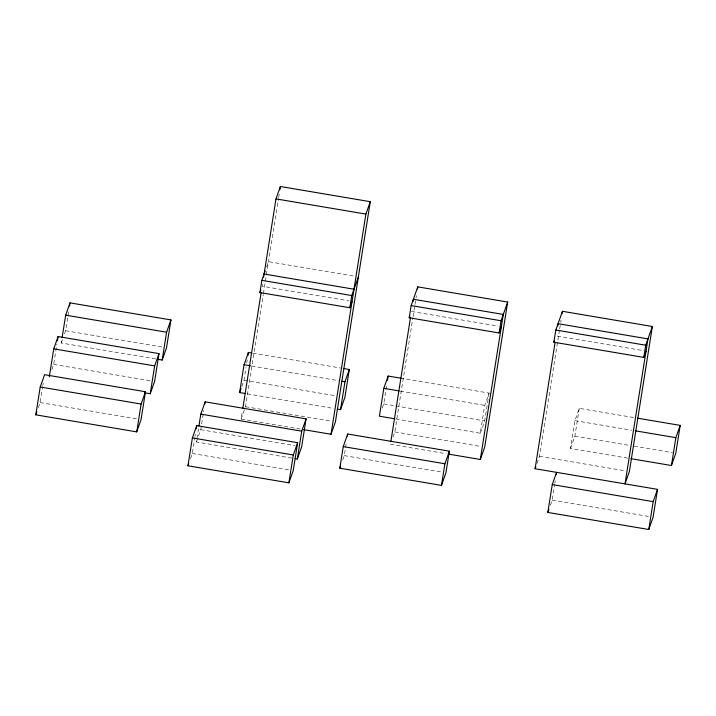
<?xml version="1.0" encoding="UTF-8"?>
<svg xmlns="http://www.w3.org/2000/svg" width="716" height="716" viewBox="0 0 716 716"><rect width="100%" height="100%" fill="white"/><g stroke="black" fill="none" stroke-linecap="round" stroke-linejoin="round"><path stroke-width="0.54" stroke-dasharray="3.58 2.69" d="M38.342 407.673L40.159 402.553L42.7 386.488M42.87 385.414L43.211 383.275M51.865 369.528L53.673 364.408L56.895 344.056M155.596 358.94L61.263 343.009L61.943 338.722M64.529 333.79L65.621 330.72L69.013 309.303M190.501 458.616L192.318 453.497L194.859 437.431M195.029 436.366L195.37 434.218M291.842 458.088L196.408 441.969L198.609 428.043M196.408 441.969L200.757 429.681L203.818 410.402M241.802 386.434L243.986 380.294L246.018 367.433M246.698 363.155L247.208 359.942M300.326 429.081L241.122 419.084L242.509 410.286M262.486 284.198L262.163 286.23L348.773 300.863M241.122 419.084L245.507 406.697L263.264 294.616M263.434 293.515L266.218 275.929M266.397 274.837L278.461 198.663M278.631 197.562L279.33 193.141M342.794 459.815L344.28 455.618L346.499 441.575M382.299 407.995L383.749 403.905L386.971 383.552M392.977 437.073L394.802 431.918L412.899 317.635M413.078 316.535L414.815 305.544M414.994 304.452L415.862 298.957M416.032 297.856L416.381 295.654M395.85 418.967L480.311 433.234L484.723 405.381L489.082 393.102L401.327 378.272M480.311 433.234L484.669 420.945L489.082 393.102M536.919 463.583L539.479 456.352L559.5 329.986M559.67 328.886L560.538 323.39M560.717 322.298L561.067 320.097M550.38 505.272L552.197 500.153L554.739 484.088M554.909 483.014L555.249 480.875M627.556 458.106L570.518 448.467L574.93 420.623L579.28 408.335L634.125 417.598M570.518 448.467L574.867 436.187L579.28 408.335M61.263 343.009L62.713 338.91M266.656 266.808L268.482 261.644L353.999 276.09M411.458 311.451L498.067 326.075M557.227 336.072L643.845 350.706M252.784 353.185L340.539 368.006M65.621 330.72L163.248 347.215M251.719 366.019L338.373 380.661M400.262 391.115L484.723 405.381M574.93 420.623L631.968 430.253M243.986 380.294L336.126 395.858M383.749 403.905L394.722 405.757M395.814 405.936L484.669 420.945M574.867 436.187L629.722 445.45M634.107 446.193L672.494 452.682M247.306 393.872L333.969 408.514M53.673 364.408L151.3 380.903M245.507 406.697L332.126 421.33M394.802 431.918L480.32 446.363M539.479 456.352L626.097 470.985M390.408 444.296L446.328 453.747M40.159 402.553L136.684 418.86M200.757 429.681L295.099 445.62M344.28 455.618L442.658 472.238M552.197 500.153L649.824 516.648M192.318 453.497L288.843 469.803"/><path stroke-width="1.07" d="M35.8 414.832L40.212 386.989L44.562 374.701L145.482 391.75L141.07 419.603L136.72 431.882L35.8 414.832L36.892 411.763M49.323 376.688L53.736 348.844L58.086 336.556L159.006 353.606L154.593 381.458L150.244 393.737L144.757 392.815M57.405 340.843L58.086 336.556M62.113 337.648L65.675 315.156L70.025 302.877L170.945 319.918L166.533 347.77L162.183 360.05L157.797 359.316M69.515 306.09L70.025 302.877M136.72 431.882L141.133 404.03L145.482 391.75M150.244 393.737L154.647 365.894L159.006 353.606M162.183 360.05L166.595 332.206L170.945 319.918M187.959 465.785L192.371 437.932L196.73 425.653L297.65 442.703L293.238 470.546L288.879 482.835L187.959 465.785L188.693 463.735M196.22 428.866L196.73 425.653M198.95 425.895L200.82 414.116L205.17 401.837L306.09 418.878L301.678 446.73L297.328 459.01L295.126 458.643M204.83 403.976L205.17 401.837M245.114 393.505L239.627 392.574L244.04 364.721L248.398 352.442L251.683 352.997M247.888 355.655L248.398 352.442M352.066 301.418L349.82 307.746L259.917 292.558L261.85 280.359L265.189 270.934M242.858 408.093L261.134 292.71M263.569 277.334L275.991 198.896L280.386 186.509L370.288 201.697L335.41 421.885L331.025 434.272L303.611 429.636M279.858 189.829L280.386 186.509M288.879 482.835L293.291 454.982L297.65 442.703M297.328 459.01L301.731 431.166L306.09 418.878M349.82 307.746L351.753 295.547L358.385 276.832M331.025 434.272L365.894 214.084L370.288 201.697M337.254 409.069L340.548 409.624L344.96 381.771L349.31 369.492L343.832 368.561M349.31 369.492L344.906 397.335L340.548 409.624M339.814 468.21L343.241 446.596L347.699 434.012L449.362 451.178L445.943 472.793L441.477 485.385L339.814 468.21L340.556 466.116M347.358 436.169L347.699 434.012M401.327 378.272L388.161 376.052L383.812 388.332L379.399 416.184L394.758 418.779M387.481 380.339L388.161 376.052M501.361 326.639L499.115 332.967L409.212 317.779L411.145 305.58L417.777 286.865L507.68 302.054L484.705 447.097L480.32 459.484L448.52 454.114M390.936 441.002L410.429 317.931M413.034 301.454L413.383 299.252L503.285 314.44L480.32 459.484M417.428 289.067L417.777 286.865M441.477 485.385L444.905 463.771L449.362 451.178M499.115 332.967L501.048 320.768L507.68 302.054M646.038 351.073L643.791 357.4L553.889 342.221L555.822 330.022L562.454 311.308L652.357 326.496L629.382 471.54L624.996 483.927L647.971 338.883L558.068 323.695L557.719 325.887M556.269 474.448L556.609 472.309L552.251 484.589L547.838 512.441L648.759 529.491L653.108 517.203L657.521 489.35L535.094 468.738L555.106 342.373M562.105 313.501L562.454 311.308M643.791 357.4L645.725 345.21L652.357 326.496M648.759 529.491L653.171 501.639L657.521 489.35M630.85 458.661L671.438 465.516L675.841 437.664L680.2 425.385L637.419 418.162M680.2 425.385L675.788 453.237L671.438 465.516M259.917 292.558L260.875 289.846M239.627 392.574L241.077 388.484M409.212 317.779L409.847 315.971M553.889 342.221L554.533 340.404M535.094 468.738L535.828 466.68M547.838 512.441L548.93 509.371M275.991 198.896L365.894 214.084M264.088 274.031L353.999 289.219M261.85 280.359L351.753 295.547M411.145 305.58L501.048 320.768M555.822 330.022L645.725 345.21M65.675 315.156L166.595 332.206M244.04 364.721L250.618 365.84M341.666 381.216L344.96 381.771M383.812 388.332L399.161 390.927M635.262 430.808L675.841 437.664M53.736 348.844L154.647 365.894M40.212 386.989L141.133 404.03M200.82 414.116L301.731 431.166M343.241 446.596L444.905 463.771M552.251 484.589L653.171 501.639M192.371 437.932L293.291 454.982"/></g></svg>
